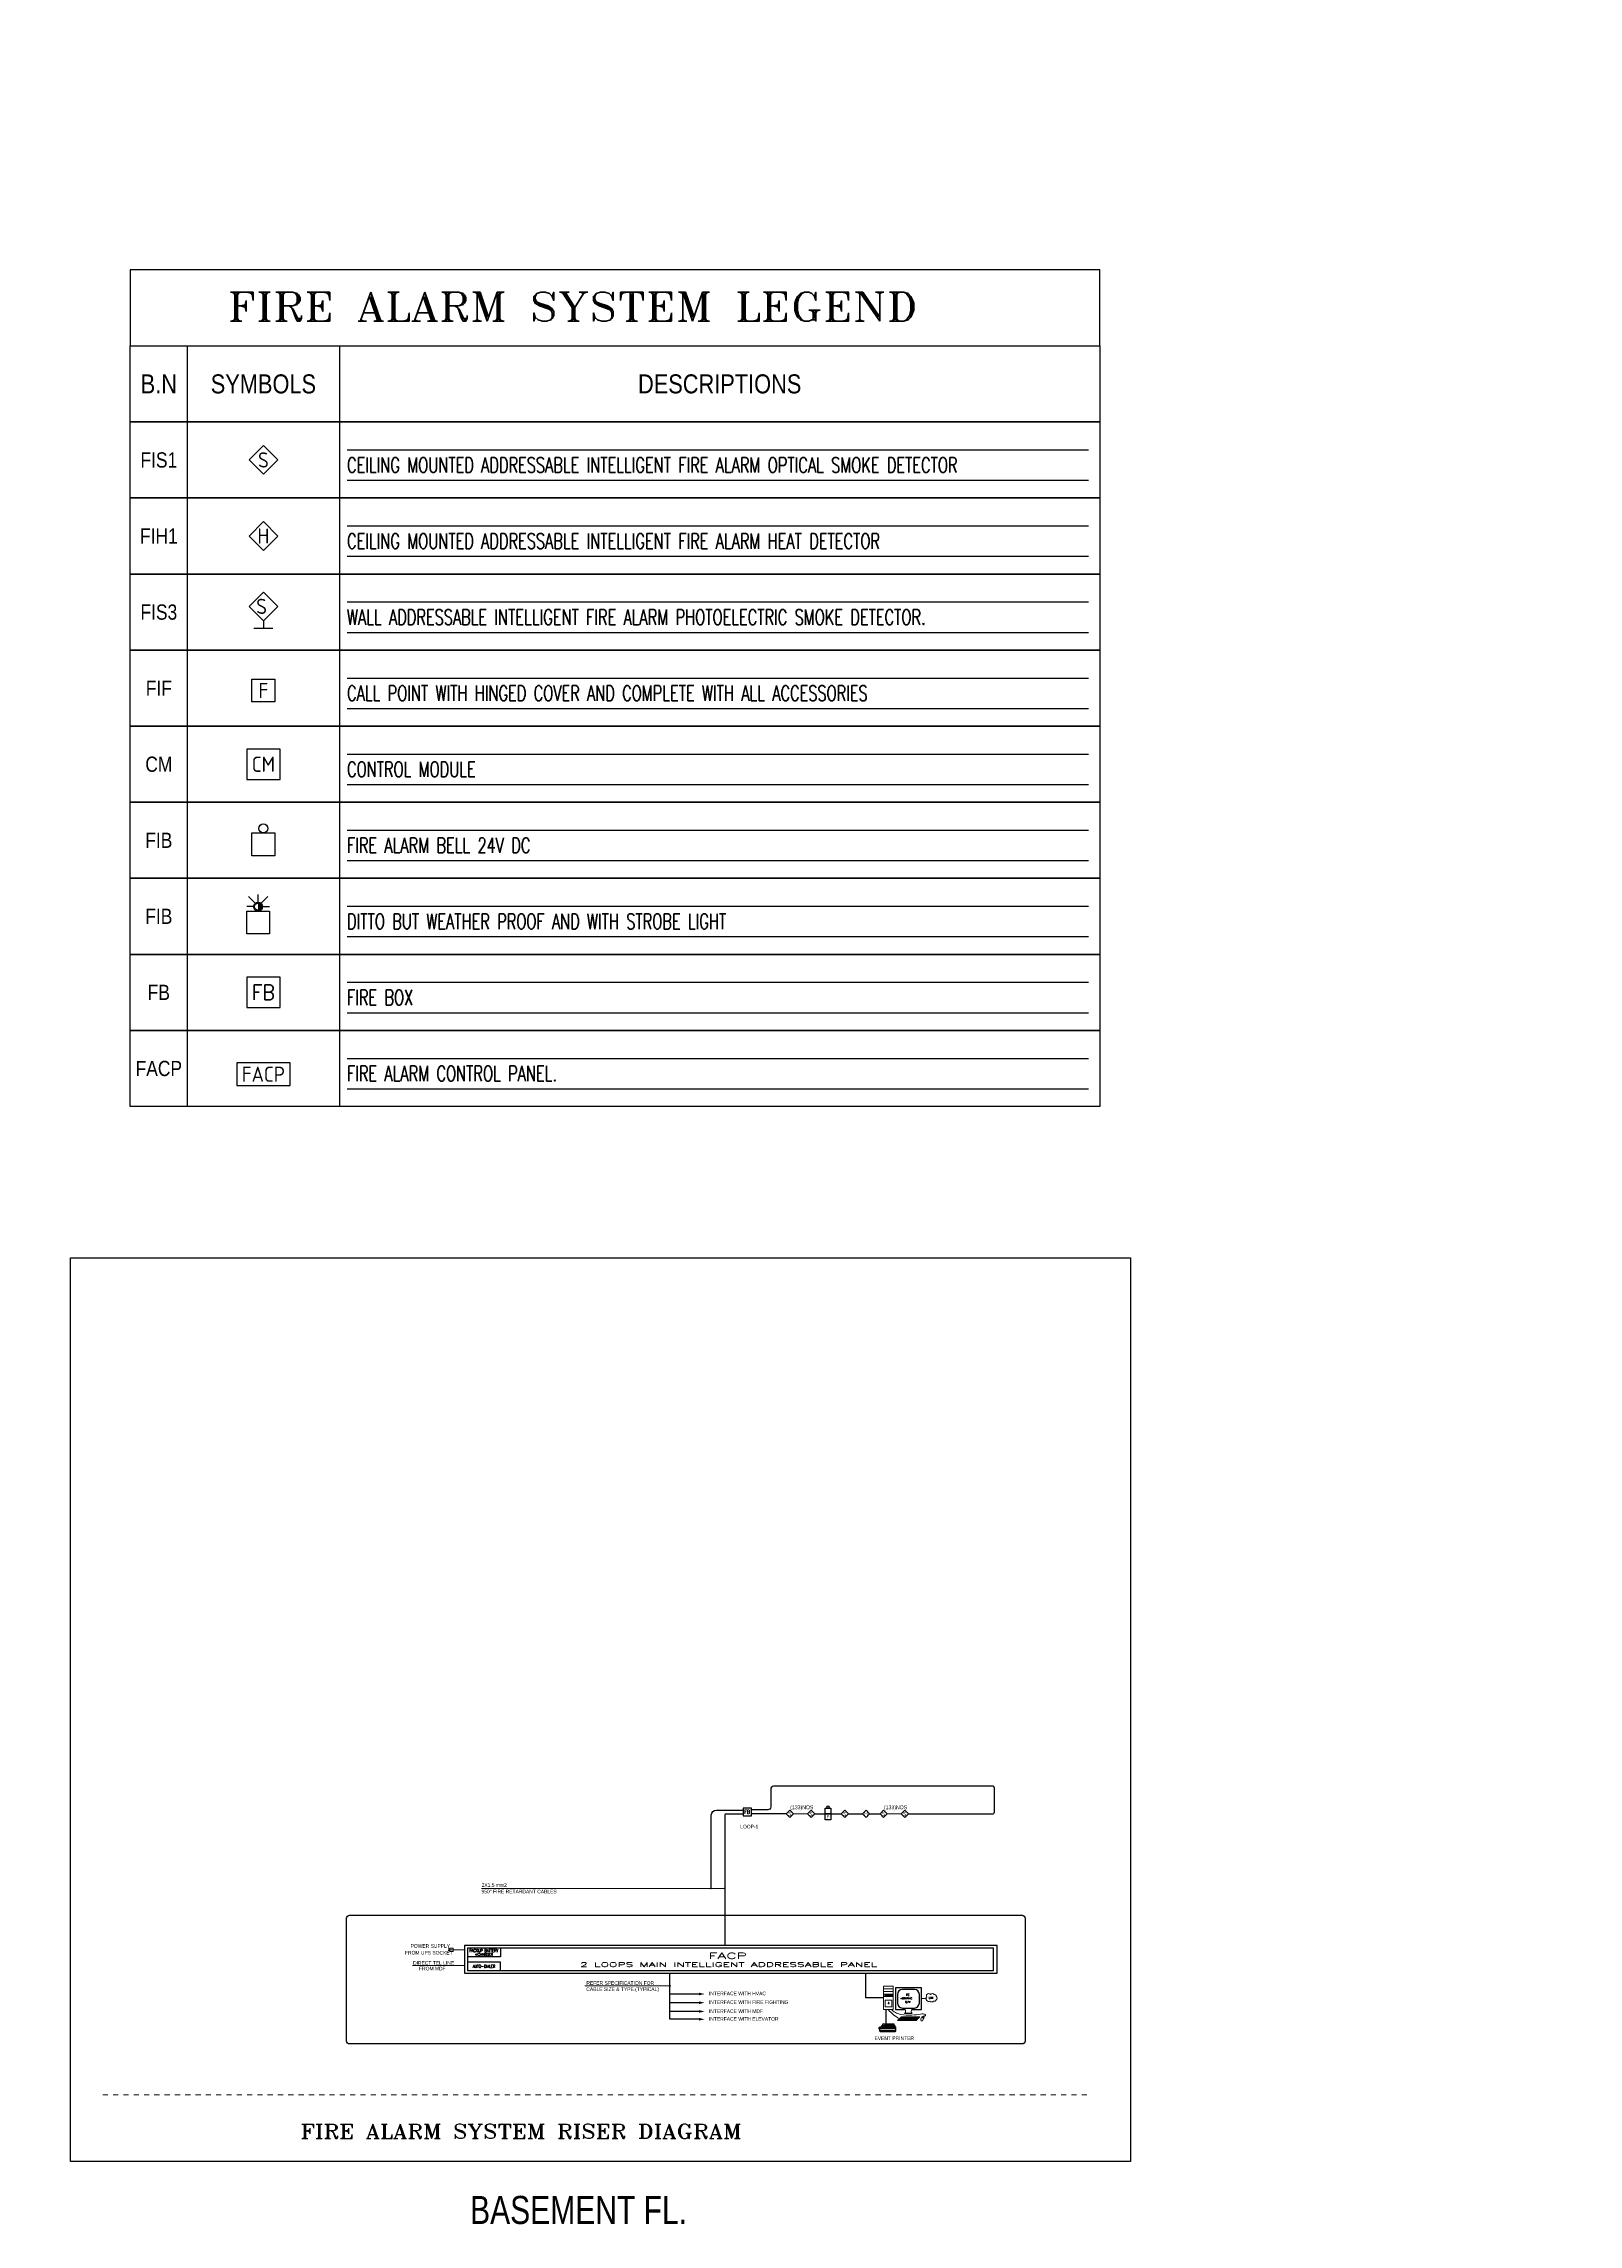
# Model space of a CAD drawing. Extents: x -3404 to 3497, y 0 to 399.
# Drawn here: x 220.63 to 250.42, y 339.12 to 381.44 of the extents above; entities that cross this region are included whole.
import ezdxf
from ezdxf import colors
from ezdxf.entities.mleader import LeaderData, LeaderLine
from ezdxf.enums import TextEntityAlignment as Align
from ezdxf.math import Vec2, Vec3

# ---------------------------------------------------------------- set-up
doc = ezdxf.new("R2010")
doc.units = 0
doc.header["$LTSCALE"] = 0.15
doc.linetypes.add('HIDDEN', pattern=[0.375, 0.25, -0.125])
doc.layers.get('0').update_dxf_attribs({"color": 252})
doc.layers.get('Defpoints').update_dxf_attribs({"color": 252})
for name, color, linetype in [('0 DD', 252, 'Continuous'), ('00-BT-FAS-TEXT', 2, 'Continuous'), ('BOX', 252, 'Continuous'), ('E-ASIGN', 151, 'Continuous'), ('E-C-FIRE', 3, 'Continuous'), ('E-LOW-C', 3, 'Continuous'), ('E-SCR', 3, 'Continuous'), ('E-SP', 3, 'Continuous'), ('E-W-FIRE', 3, 'Continuous'), ('ELEC', 10, 'Continuous'), ('LC ROUTING', 3, 'Continuous'), ('Level 19', 3, 'Continuous'), ('Level 7', 40, 'Continuous')]:
    doc.layers.add(name, color=color, linetype=linetype)
for name, color, linetype, lineweight in [('E-TEXT', 7, 'Continuous', 0), ('FLOOR', 151, 'Continuous', 9), ('FURNITURE', 3, 'Continuous', 18), ('LI-TX-CIRCUIT', 3, 'Continuous', 18), ('WIRE', 3, 'Continuous', 18)]:
    doc.layers.add(name, color=color, linetype=linetype, lineweight=lineweight)
doc.styles.add('E-isocp', font='isocp.shx')
doc.styles.add('E80', font='simplex.shx', dxfattribs={"height": 200})
doc.styles.add('ELEC', font='romans.shx')
doc.styles.add('ELEC-TECH', font='techl___.ttf')
doc.styles.add('F', font='complex.shx')
doc.styles.add('moha', font='romant.shx')
doc.styles.add('Style-giffels3', font='giffels3.shx')

# ---------------------------------------------------------------- blocks, each defined once
blk = doc.blocks.new('FIRE WORKSTATION')
at = {"layer": 'ELEC', "color": 4}
for p, q in [((3534, 957), (1099, 957)), ((1099, 957), (1099, -1060)), ((3534, -1060), (3534, 957)), ((1099, -1060), (1972, -1060)), ((2671, -1443), (1963, -1443)), ((2662, -1060), (3534, -1060))]:
    blk.add_line(p, q, dxfattribs=at)
at = {"layer": 'ELEC', "color": 3}
for p, q in [((1301, 331), (1301, -470)), ((2870, 794), (1764, 794)), ((3333, -470), (3333, 331)), ((1764, -933), (2870, -933))]:
    blk.add_line(p, q, dxfattribs=at)
for centre, start, end in [((1764, 331), 90, 180), ((2870, 331), 0, 90), ((1764, -470), 180, 270), ((2870, -470), 270, 0)]:
    blk.add_arc(centre, 463, start, end, dxfattribs=at)
at = {"layer": 'FURNITURE', "color": 43}
for p, q in [((1311, -2088), (1658, -1740)), ((1658, -1740), (3387, -1740)), ((3040, -2088), (3387, -1740)), ((3040, -2104), (3387, -1756)), ((3387, -1740), (3387, -1756)), ((1311, -2088), (3040, -2088)), ((1311, -2088), (1311, -2104)), ((1311, -2088), (1311, -2104)), ((1311, -2104), (3040, -2104)), ((3040, -2088), (3040, -2104))]:
    blk.add_line(p, q, dxfattribs=at)
at = {"layer": 'FURNITURE', "color": 8}
for p, q in [((1439, -1992), (1456, -1976)), ((1439, -1992), (1499, -1992)), ((1456, -1976), (1516, -1976)), ((1493, -1936), (1510, -1920)), ((1493, -1936), (1553, -1936)), ((1499, -1992), (1516, -1976)), ((1510, -1920), (1570, -1920)), ((1513, -1992), (1529, -1976)), ((1513, -1992), (1573, -1992)), ((1529, -1976), (1589, -1976)), ((1553, -1936), (1570, -1920)), ((1554, -1875), (1571, -1858)), ((1554, -1875), (1614, -1875)), ((1567, -1936), (1583, -1920)), ((1567, -1936), (1627, -1936)), ((1571, -1858), (1631, -1858)), ((1573, -1992), (1589, -1976)), ((1577, -1821), (3306, -1821)), ((1583, -1920), (1643, -1920)), ((1591, -1992), (1608, -1976)), ((1591, -1992), (1651, -1992)), ((1608, -1976), (1668, -1976)), ((1614, -1875), (1631, -1858)), ((1627, -1936), (1643, -1920)), ((1628, -1875), (1645, -1858)), ((1628, -1875), (1688, -1875)), ((1640, -1789), (1656, -1773)), ((1640, -1789), (1700, -1789)), ((1645, -1858), (1705, -1858)), ((1645, -1936), (1662, -1920)), ((1645, -1936), (1705, -1936)), ((1651, -1992), (1668, -1976)), ((1656, -1773), (1716, -1773)), ((1662, -1920), (1722, -1920)), ((1665, -1992), (1682, -1976)), ((1665, -1992), (1725, -1992)), ((1682, -1976), (1741, -1976)), ((1688, -1875), (1705, -1858)), ((1699, -1789), (1716, -1773)), ((1705, -1936), (1722, -1920)), ((1707, -1875), (1723, -1858)), ((1707, -1875), (1767, -1875)), ((1713, -1789), (1730, -1773)), ((1713, -1789), (1773, -1789)), ((1719, -1936), (1736, -1920)), ((1719, -1936), (1779, -1936)), ((1723, -1858), (1783, -1858)), ((1725, -1992), (1741, -1976)), ((1730, -1773), (1790, -1773)), ((1736, -1920), (1795, -1920)), ((1742, -1992), (1758, -1976)), ((1742, -1992), (1801, -1992)), ((1758, -1976), (1818, -1976)), ((1766, -1875), (1783, -1858)), ((1773, -1789), (1790, -1773)), ((1779, -1936), (1795, -1920)), ((1780, -1875), (1797, -1858)), ((1780, -1875), (1840, -1875)), ((1792, -1789), (1809, -1773)), ((1792, -1789), (1852, -1789)), ((1796, -1936), (1812, -1920)), ((1796, -1936), (1855, -1936)), ((1797, -1858), (1857, -1858)), ((1801, -1992), (1818, -1976)), ((1809, -1773), (1868, -1773)), ((1812, -1920), (1872, -1920)), ((1815, -1992), (1832, -1976)), ((1815, -1992), (1875, -1992)), ((1832, -1976), (1892, -1976)), ((1840, -1875), (1857, -1858)), ((1852, -1789), (1868, -1773)), ((1855, -1936), (1872, -1920)), ((1857, -1875), (1874, -1858)), ((1857, -1875), (1917, -1875)), ((1865, -1789), (1882, -1773)), ((1865, -1789), (1925, -1789)), ((1869, -1936), (1886, -1920)), ((1869, -1936), (1929, -1936)), ((1874, -1858), (1933, -1858)), ((1875, -1992), (1892, -1976)), ((1882, -1773), (1942, -1773)), ((1886, -1920), (1946, -1920)), ((1893, -1992), (1910, -1976)), ((1893, -1992), (1953, -1992)), ((1910, -1976), (1970, -1976)), ((1917, -1875), (1933, -1858)), ((1925, -1789), (1942, -1773)), ((1929, -1936), (1946, -1920)), ((1935, -1875), (1952, -1858)), ((1935, -1875), (1995, -1875)), ((1939, -1790), (1956, -1773)), ((1939, -1790), (1999, -1789)), ((1943, -1936), (1959, -1920)), ((1943, -1936), (2003, -1936)), ((1952, -1858), (2012, -1858)), ((1953, -1992), (1970, -1976)), ((1956, -1773), (2015, -1773)), ((1959, -1920), (2019, -1920)), ((1970, -1992), (1986, -1976)), ((1970, -1992), (2030, -1992)), ((1986, -1976), (2046, -1976)), ((1995, -1875), (2012, -1858)), ((1999, -1790), (2015, -1773)), ((2002, -1936), (2019, -1920)), ((2009, -1875), (2026, -1858)), ((2009, -1875), (2069, -1875)), ((2017, -1790), (2034, -1773)), ((2017, -1790), (2077, -1789)), ((2019, -1936), (2036, -1920)), ((2019, -1936), (2079, -1936)), ((2026, -1858), (2085, -1858)), ((2030, -1992), (2046, -1976)), ((2034, -1773), (2094, -1773)), ((2036, -1920), (2096, -1920)), ((2043, -1992), (2060, -1976)), ((2043, -1992), (2103, -1992)), ((2060, -1976), (2120, -1976)), ((2069, -1875), (2085, -1858)), ((2077, -1790), (2094, -1773)), ((2079, -1936), (2096, -1920)), ((2086, -1875), (2102, -1858)), ((2086, -1875), (2146, -1875)), ((2091, -1790), (2108, -1773)), ((2091, -1790), (2151, -1789)), ((2093, -1936), (2110, -1920)), ((2093, -1936), (2153, -1936)), ((2102, -1858), (2162, -1858)), ((2103, -1992), (2120, -1976)), ((2108, -1773), (2168, -1773)), ((2110, -1920), (2169, -1920)), ((2121, -1992), (2138, -1976)), ((2121, -1992), (2181, -1992)), ((2138, -1976), (2198, -1976)), ((2145, -1875), (2162, -1858)), ((2151, -1790), (2168, -1773)), ((2153, -1936), (2169, -1920)), ((2164, -1875), (2180, -1858)), ((2164, -1875), (2223, -1875)), ((2167, -1790), (2184, -1773)), ((2167, -1790), (2227, -1789)), ((2171, -1936), (2188, -1920)), ((2171, -1936), (2231, -1936)), ((2180, -1858), (2240, -1858)), ((2181, -1992), (2198, -1976)), ((2184, -1773), (2244, -1773)), ((2188, -1920), (2247, -1920)), ((2198, -1992), (2215, -1976)), ((2198, -1992), (2258, -1992)), ((2215, -1976), (2274, -1976)), ((2223, -1875), (2240, -1858)), ((2227, -1790), (2244, -1773)), ((2231, -1936), (2247, -1920)), ((2237, -1875), (2254, -1858)), ((2237, -1875), (2297, -1875)), ((2246, -1790), (2262, -1773)), ((2246, -1790), (2306, -1789)), ((2247, -1936), (2264, -1920)), ((2247, -1936), (2307, -1936)), ((2254, -1858), (2314, -1858)), ((2258, -1992), (2274, -1976)), ((2262, -1773), (2322, -1773)), ((2264, -1920), (2324, -1920)), ((2272, -1992), (2288, -1976)), ((2272, -1992), (2331, -1992)), ((2288, -1976), (2348, -1976)), ((2297, -1875), (2314, -1858)), ((2305, -1790), (2322, -1773)), ((2307, -1936), (2324, -1920)), ((2314, -1875), (2330, -1858)), ((2314, -1875), (2374, -1875)), ((2319, -1790), (2336, -1773)), ((2319, -1790), (2379, -1789)), ((2321, -1936), (2338, -1920)), ((2321, -1936), (2381, -1936)), ((2330, -1858), (2390, -1858)), ((2331, -1992), (2348, -1976)), ((2336, -1773), (2396, -1773)), ((2338, -1920), (2398, -1920)), ((2349, -1992), (2366, -1976)), ((2349, -1992), (2409, -1992)), ((2366, -1976), (2426, -1976)), ((2374, -1875), (2390, -1858)), ((2379, -1790), (2396, -1773)), ((2381, -1936), (2398, -1920)), ((2386, -1875), (2402, -1858)), ((2386, -1875), (2446, -1875)), ((2397, -1790), (2414, -1773)), ((2397, -1790), (2457, -1789)), ((2402, -1858), (2462, -1858)), ((2402, -1936), (2419, -1920)), ((2402, -1936), (2462, -1936)), ((2409, -1992), (2426, -1976)), ((2414, -1773), (2474, -1773)), ((2419, -1920), (2479, -1920)), ((2425, -1993), (2442, -1976)), ((2425, -1993), (2485, -1992)), ((2442, -1976), (2501, -1976)), ((2446, -1875), (2462, -1858)), ((2457, -1790), (2474, -1773)), ((2462, -1936), (2479, -1920)), ((2464, -1875), (2480, -1858)), ((2464, -1875), (2524, -1875)), ((2471, -1790), (2488, -1773)), ((2471, -1790), (2531, -1789)), ((2479, -1936), (2496, -1920)), ((2479, -1936), (2539, -1936)), ((2480, -1858), (2540, -1858)), ((2485, -1993), (2501, -1976)), ((2488, -1773), (2547, -1773)), ((2496, -1920), (2555, -1920)), ((2498, -1993), (2514, -1976)), ((2498, -1993), (2557, -1992)), ((2514, -1976), (2574, -1976)), ((2524, -1875), (2540, -1858)), ((2531, -1790), (2547, -1773)), ((2539, -1936), (2555, -1920)), ((2540, -1875), (2557, -1858)), ((2540, -1875), (2600, -1875)), ((2549, -1790), (2566, -1773)), ((2549, -1790), (2609, -1789)), ((2551, -1936), (2568, -1920)), ((2551, -1936), (2611, -1936)), ((2557, -1858), (2617, -1858)), ((2557, -1993), (2574, -1976)), ((2566, -1773), (2625, -1773)), ((2568, -1920), (2628, -1920)), ((2581, -1992), (2597, -1975)), ((2581, -1992), (2641, -1992)), ((2597, -1975), (2657, -1975)), ((2600, -1875), (2617, -1858)), ((2609, -1790), (2625, -1773)), ((2611, -1936), (2628, -1920)), ((2613, -1875), (2630, -1858)), ((2613, -1875), (2673, -1875)), ((2625, -1790), (2642, -1773)), ((2625, -1790), (2685, -1789)), ((2630, -1858), (2689, -1858)), ((2636, -1936), (2652, -1920)), ((2636, -1936), (2696, -1936)), ((2640, -1992), (2657, -1975)), ((2642, -1773), (2702, -1773)), ((2652, -1920), (2712, -1920)), ((2654, -1992), (2671, -1975)), ((2654, -1992), (2714, -1992)), ((2671, -1975), (2731, -1975)), ((2673, -1875), (2689, -1858)), ((2685, -1790), (2702, -1773)), ((2695, -1936), (2712, -1920)), ((2697, -1875), (2714, -1858)), ((2697, -1875), (2757, -1875)), ((2698, -1790), (2715, -1773)), ((2698, -1790), (2758, -1789)), ((2709, -1936), (2726, -1920)), ((2709, -1936), (2769, -1936)), ((2714, -1858), (2774, -1858)), ((2714, -1992), (2731, -1975)), ((2715, -1773), (2775, -1773)), ((2726, -1920), (2786, -1920)), ((2731, -1992), (2748, -1975)), ((2731, -1992), (2791, -1992)), ((2748, -1975), (2807, -1975)), ((2757, -1875), (2774, -1858)), ((2758, -1790), (2775, -1773)), ((2769, -1936), (2786, -1920)), ((2771, -1875), (2787, -1858)), ((2771, -1875), (2831, -1875)), ((2782, -1790), (2799, -1773)), ((2782, -1790), (2842, -1789)), ((2786, -1936), (2803, -1920)), ((2786, -1936), (2846, -1936)), ((2787, -1858), (2847, -1858)), ((2791, -1992), (2807, -1975)), ((2799, -1773), (2859, -1773)), ((2803, -1920), (2862, -1920)), ((2804, -1992), (2821, -1975)), ((2804, -1992), (2864, -1992)), ((2821, -1975), (2881, -1975)), ((2830, -1875), (2847, -1858)), ((2842, -1790), (2859, -1773)), ((2846, -1936), (2862, -1920)), ((2847, -1875), (2864, -1858)), ((2847, -1875), (2907, -1875)), ((2856, -1790), (2872, -1773)), ((2856, -1790), (2916, -1789)), ((2859, -1936), (2876, -1920)), ((2859, -1936), (2919, -1936)), ((2864, -1858), (2924, -1858)), ((2864, -1992), (2881, -1975)), ((2872, -1773), (2932, -1773)), ((2876, -1920), (2936, -1920)), ((2882, -1992), (2899, -1975)), ((2882, -1992), (2942, -1992)), ((2899, -1975), (2959, -1975)), ((2907, -1875), (2924, -1858)), ((2916, -1790), (2932, -1773)), ((2919, -1936), (2936, -1920)), ((2921, -1875), (2938, -1858)), ((2921, -1875), (2981, -1875)), ((2932, -1790), (2949, -1773)), ((2932, -1790), (2992, -1789)), ((2937, -1936), (2954, -1920)), ((2937, -1936), (2997, -1936)), ((2938, -1858), (2997, -1858)), ((2942, -1992), (2959, -1975)), ((2949, -1773), (3009, -1773)), ((2954, -1920), (3014, -1920)), ((2959, -1992), (2976, -1975)), ((2959, -1992), (3019, -1992)), ((2976, -1975), (3036, -1975)), ((2981, -1875), (2997, -1858)), ((2992, -1790), (3009, -1773)), ((2997, -1936), (3014, -1920)), ((2999, -1875), (3016, -1858)), ((2999, -1875), (3059, -1875)), ((3006, -1790), (3023, -1773)), ((3006, -1790), (3066, -1789)), ((3014, -1936), (3031, -1920)), ((3014, -1936), (3074, -1936)), ((3016, -1858), (3075, -1858)), ((3019, -1992), (3036, -1975)), ((3023, -1773), (3083, -1773)), ((3031, -1920), (3091, -1920)), ((3032, -1992), (3048, -1975)), ((3032, -1992), (3091, -1992)), ((3048, -1975), (3108, -1975)), ((3059, -1875), (3075, -1858)), ((3066, -1790), (3083, -1773)), ((3074, -1936), (3091, -1920)), ((3075, -1875), (3092, -1858)), ((3075, -1875), (3135, -1875)), ((3084, -1790), (3101, -1773)), ((3084, -1790), (3144, -1789)), ((3087, -1936), (3103, -1920)), ((3087, -1936), (3147, -1936)), ((3091, -1992), (3108, -1975)), ((3092, -1858), (3152, -1858)), ((3101, -1773), (3160, -1773)), ((3103, -1920), (3163, -1920)), ((3135, -1875), (3152, -1858)), ((3144, -1790), (3160, -1773)), ((3146, -1936), (3163, -1920)), ((3148, -1875), (3165, -1858)), ((3148, -1875), (3208, -1875)), ((3161, -1790), (3177, -1773)), ((3161, -1790), (3220, -1789)), ((3165, -1858), (3225, -1858)), ((3177, -1773), (3237, -1773)), ((3208, -1875), (3225, -1858)), ((3220, -1790), (3237, -1773)), ((3233, -1790), (3250, -1773)), ((3233, -1790), (3293, -1789)), ((3250, -1773), (3310, -1773)), ((3293, -1790), (3310, -1773)), ((1387, -2056), (1404, -2040)), ((1387, -2056), (1447, -2056)), ((1404, -2040), (1464, -2040)), ((1447, -2056), (1464, -2040)), ((1461, -2056), (1478, -2040)), ((1461, -2056), (1521, -2056)), ((1478, -2040), (1538, -2040)), ((1521, -2056), (1538, -2040)), ((1538, -2056), (1554, -2040)), ((1538, -2056), (1598, -2056)), ((1554, -2040), (1614, -2040)), ((1597, -2056), (1614, -2040)), ((1611, -2056), (1628, -2040)), ((1611, -2056), (1671, -2056)), ((1628, -2040), (1688, -2040)), ((1671, -2056), (1688, -2040)), ((1689, -2056), (1706, -2040)), ((1689, -2056), (1749, -2056)), ((1706, -2040), (1766, -2040)), ((1749, -2056), (1766, -2040)), ((1766, -2056), (1783, -2040)), ((1766, -2056), (1826, -2056)), ((1783, -2040), (1842, -2040)), ((1826, -2056), (1842, -2040)), ((1832, -2057), (1848, -2041)), ((1832, -2057), (2501, -2057)), ((1848, -2041), (2517, -2041)), ((2501, -2057), (2517, -2041)), ((2516, -2056), (2533, -2040)), ((2516, -2056), (2576, -2056)), ((2533, -2040), (2593, -2040)), ((2576, -2056), (2593, -2040)), ((2590, -2056), (2606, -2040)), ((2590, -2056), (2650, -2056)), ((2606, -2040), (2666, -2040)), ((2649, -2056), (2666, -2040)), ((2666, -2056), (2683, -2040)), ((2666, -2056), (2726, -2056)), ((2683, -2040), (2743, -2040)), ((2726, -2056), (2743, -2040)), ((2740, -2056), (2757, -2040)), ((2740, -2056), (2800, -2056)), ((2757, -2040), (2816, -2040)), ((2800, -2056), (2816, -2040)), ((2818, -2056), (2835, -2040)), ((2818, -2056), (2878, -2056)), ((2835, -2040), (2894, -2040)), ((2878, -2056), (2894, -2040)), ((2894, -2056), (2911, -2040)), ((2894, -2056), (2954, -2056)), ((2911, -2040), (2971, -2040)), ((2954, -2056), (2971, -2040)), ((2967, -2056), (2984, -2040)), ((2967, -2056), (3027, -2056)), ((2984, -2040), (3044, -2040)), ((3027, -2056), (3044, -2040))]:
    blk.add_line(p, q, dxfattribs=at)
at = {"layer": 'WIRE', "color": 43, "ltscale": 0.5}
for p, q in [((887, 844), (0, 844)), ((887, 605), (0, 605)), ((887, 366), (0, 366)), ((887, 127), (0, 127)), ((116, 292), (811, 292)), ((116, 161), (116, 292)), ((811, 196), (116, 196)), ((811, 161), (116, 161)), ((811, 292), (811, 161))]:
    blk.add_line(p, q, dxfattribs=at)
at = {"layer": 'WIRE'}
blk.add_line((3534, -51), (3950, -51), dxfattribs=at)
at = {"layer": 'WIRE', "color": 3, "ltscale": 0.5}
for p, q in [((3552, -1791), (3637, -1827)), ((3660, -1807), (3646, -1831)), ((3655, -1835), (3756, -1878)), ((3710, -1717), (3693, -1749))]:
    blk.add_line(p, q, dxfattribs=at)
at = {"layer": 'WIRE', "color": 1, "ltscale": 0.5}
for p, q in [((3672, -1802), (3657, -1793)), ((3671, -1804), (3657, -1796)), ((3668, -1805), (3657, -1799)), ((3673, -1800), (3659, -1792)), ((3674, -1798), (3660, -1790)), ((3675, -1795), (3662, -1788)), ((3676, -1793), (3663, -1786)), ((3677, -1791), (3664, -1784)), ((3678, -1789), (3666, -1782)), ((3679, -1787), (3667, -1780)), ((3681, -1785), (3668, -1778)), ((3682, -1783), (3669, -1776)), ((3683, -1781), (3671, -1773)), ((3684, -1779), (3672, -1771)), ((3685, -1776), (3673, -1769)), ((3687, -1774), (3674, -1767)), ((3688, -1773), (3675, -1765)), ((3689, -1771), (3676, -1763)), ((3691, -1769), (3677, -1761)), ((3692, -1767), (3678, -1759)), ((3693, -1765), (3679, -1756)), ((3695, -1763), (3680, -1754)), ((3696, -1760), (3682, -1752)), ((3695, -1757), (3685, -1751))]:
    blk.add_line(p, q, dxfattribs=at)
at = {"layer": 'WIRE', "color": 3, "ltscale": 0.5}
blk.add_lwpolyline([(0, 1083), (887, 1083), (887, -1083), (0, -1083)], close=True, dxfattribs=at)
at = {"layer": 'WIRE', "color": 43, "ltscale": 0.5}
for points in [[(723, 185), (792, 185), (792, 171), (723, 171)], [(161, -194), (761, -194), (761, -817), (161, -817)]]:
    blk.add_lwpolyline(points, close=True, dxfattribs=at)
at = {"layer": 'WIRE'}
blk.add_lwpolyline([(4038, 326, -0.5205671), (4376, 326, -0.5205671), (4713, 326, -0.5205671), (4883, 159, -0.5205671), (4883, -179, -0.5205671), (4650, -283, -0.5205671), (4313, -283, -0.5205671), (4038, -220, -0.5205671), (4038, 117, -0.5205671)], format="xyb", close=True, dxfattribs=at)
at = {"layer": 'WIRE', "color": 43, "ltscale": 0.5}
for centre, radius in [((472, -518), 39.1), ((472, -416), 20.6)]:
    blk.add_circle(centre, radius, dxfattribs=at)
at = {"layer": 'WIRE', "color": 3, "ltscale": 0.5}
for centre, radius, start, end in [((2897, 923), 3170, 219.27148, 243.52412), ((3646, -1831), 9.75, 155.18515, 338.36031), ((3812, -1856), 168, 140.60343, 159.78203), ((3664, -1799), 9.73, 175.16265, 304.46712), ((3540, -1700), 168, 320.49145, 339.67005), ((3688, -1758), 9.73, 355.80636, 125.11083)]:
    blk.add_arc(centre, radius, start, end, dxfattribs=at)
at = {"layer": 'WIRE', "color": 4}
for centre, start, end in [((1809, -1248), 308.29007, 49.04184), ((2825, -1248), 130.95816, 231.70993)]:
    blk.add_arc(centre, 249, start, end, dxfattribs=at)
at = {"layer": 'WIRE', "color": 2, "ltscale": 0.5}
for centre, radius, start, end in [((3519, -1688), 174, 322.22626, 338.04722), ((3666, -1795), 9.73, 175.16265, 304.46712), ((3833, -1868), 174, 142.22626, 158.04722), ((3686, -1761), 9.73, 355.80636, 125.11083)]:
    blk.add_arc(centre, radius, start, end, dxfattribs=at)
at = {"layer": 'WIRE', "color": 3, "ltscale": 0.5}
blk.add_spline([(3710, -1717), (3732, -1684), (3821, -1648), (3879, -1667), (3914, -1581), (3808, -1491), (3297, -1524), (2389, -1589), (1338, -1456), (877, -1200), (731, -1083)], degree=3, dxfattribs=at)
at = {"layer": 'WIRE', "color": 4, "ltscale": 0.5}
blk.add_spline([(3543, -1808), (3615, -1715), (3761, -1752), (3784, -1789), (3688, -1975), (3611, -2122), (3499, -2119), (3481, -1960), (3544, -1809)], degree=3, dxfattribs=at)
at = {"color": 3, "style": 'F'}
for s, height, p in [('+GRAPHIC', 162.8, (1559, -119)), ('PC', 180.9, (2090, 202)), ('S/W', 162.8, (2025, -457))]:
    blk.add_text(s, height=height, dxfattribs=at).set_placement(p)
at = {"layer": 'LI-TX-CIRCUIT', "style": 'E80'}
blk.add_text('LAN', height=170, dxfattribs=at).set_placement((4208, -66))
blk = doc.blocks.new('ET21')
at = {"layer": 'Level 19', "color": 3, "linetype": 'Continuous', "lineweight": 30}
for p, q in [((2.67, 4), (2.67, -4.01)), ((63.93, 6.64), (10.65, 6.64)), ((17.31, 10.66), (17.31, 4)), ((45.3, 14.65), (21.3, 14.65)), ((25.32, 10.66), (25.32, 4)), ((37.29, 11.98), (30.63, 11.98)), ((33.3, 10.66), (33.3, 4)), ((58.62, 17.32), (35.97, 17.32)), ((58.62, 11.98), (41.28, 11.98)), ((41.28, 10.66), (41.28, 4)), ((58.62, 14.65), (50.61, 14.65)), ((50.61, 10.66), (50.61, 4)), ((58.62, 10.66), (58.62, 4)), ((66.6, -2.66), (2.67, -2.66)), ((66.6, -10.67), (2.67, -10.67))]:
    blk.add_line(p, q, dxfattribs=at)
at = {"layer": 'Level 19', "color": 3, "linetype": 'Continuous', "flags": 128}
for points in [[(59.94, 11.98), (63.93, 11.98), (63.93, 6.64), (66.6, 6.64), (66.6, -10.67), (63.93, -14.66), (3.99, -14.66), (2.67, -10.67), (2.67, -4.01), (0, -4.01), (0, 4), (2.67, 4), (2.67, 6.64), (10.65, 6.64), (10.65, 11.98), (14.64, 11.98)], [(63.93, 6.64), (63.93, 2.65), (7.98, 2.65), (7.98, 6.64)]]:
    blk.add_lwpolyline(points, dxfattribs=at)
for points in [[(62.61, 4), (12, 4), (12, 10.66), (62.61, 10.66), (62.61, 4)], [(59.94, 10.66), (14.64, 10.66), (14.64, 18.64), (59.94, 18.64), (59.94, 10.66)]]:
    blk.add_lwpolyline(points, close=True, dxfattribs=at)
blk = doc.blocks.new('FIRE BOX')
at = {"layer": 'E-W-FIRE'}
blk.add_lwpolyline([(219, 399), (-219, 399), (-219, 0), (219, 0)], close=True, dxfattribs=at)
at = {"layer": 'E-W-FIRE', "color": 43, "style": 'ELEC', "width": 0.9, "flags": 12}
blk.add_attdef('FB', text='', height=200, dxfattribs=at).set_placement((0, 199), align=Align.MIDDLE_CENTER)
blk = doc.blocks.new('A')
at = {"layer": 'E-TEXT', "color": 1, "ltscale": 4}
for points in [[(-1.01, 0, 0, 0.07, 0), (-0.8, 0, 0.07, 0.07, 0)], [(1.01, 0, 0, 0.07, 0), (0.8, 0, 0.07, 0.07, 0)]]:
    blk.add_lwpolyline(points, format="xyseb", dxfattribs=at)
blk.add_lwpolyline([(1.01, 0), (-1.01, 0)], dxfattribs=at)
blk = doc.blocks.new('FIS1')
blk.add_lwpolyline([(-187, 1), (1, 190), (190, 1), (1, -187)], close=True)
at = {"color": 43, "style": 'E-isocp'}
blk.add_text('S', height=200, dxfattribs=at).set_placement((0, 0), align=Align.MIDDLE_CENTER)
blk = doc.blocks.new('FIF')
blk.add_lwpolyline([(-150, 300), (150, 300), (150, 0), (-150, 0)], close=True)
at = {"color": 43, "style": 'E-isocp'}
blk.add_text('F', height=200, dxfattribs=at).set_placement((0, 150), align=Align.MIDDLE_CENTER)
blk = doc.blocks.new('FIB')
blk.add_lwpolyline([(-150, 300), (150, 300), (150, 0), (-150, 0)], close=True)
blk.add_circle((0, 359), 59.3)
blk = doc.blocks.new('FIH1')
blk.add_lwpolyline([(-189, 0), (0, 189), (189, 0), (0, -189)], close=True)
at = {"color": 43, "style": 'E-isocp'}
blk.add_text('H', height=200, dxfattribs=at).set_placement((0, 0), align=Align.MIDDLE_CENTER)
blk = doc.blocks.new('TAG')
at = {"layer": 'E-ASIGN'}
blk.add_lwpolyline([(0, 1000), (12750, 1000), (12750, 0), (0, 0)], close=True, dxfattribs=at)
for points in [[(750, 0), (750, 1000)], [(750, 1000), (2750, 1000), (2750, 0)]]:
    blk.add_lwpolyline(points, dxfattribs=at)
at = {"layer": 'E-TEXT', "style": 'ELEC-TECH'}
for s, p in [('B.N', (375, 500)), ('SYMBOLS', (1750, 500)), ('DESCRIPTIONS', (7750, 500))]:
    blk.add_text(s, height=250, dxfattribs=at).set_placement(p, align=Align.MIDDLE_CENTER)
blk = doc.blocks.new('TABLE')
at = {"layer": 'Defpoints', "color": 250}
for points in [[(2850, -367), (12600, -367)], [(2850, -767), (12600, -767)]]:
    blk.add_lwpolyline(points, dxfattribs=at)
at = {"layer": 'E-ASIGN'}
blk.add_lwpolyline([(0, 0), (12750, 0), (12750, -1000), (0, -1000)], close=True, dxfattribs=at)
for points in [[(750, -1000), (750, 0)], [(750, 0), (2750, 0), (2750, -1000)]]:
    blk.add_lwpolyline(points, dxfattribs=at)
at = {"layer": 'E-TEXT', "style": 'ELEC', "width": 0.7, "flags": 12}
for tag, p in [('DESCRIBTIONS1', (2850, -367)), ('DESCRIBTIONS2', (2850, -767))]:
    blk.add_attdef(tag, p, '', height=200, dxfattribs=at)
at = {"layer": 'E-TEXT', "style": 'ELEC-TECH', "flags": 12}
blk.add_attdef('FIX', text='', height=200, dxfattribs=at).set_placement((375, -500), align=Align.MIDDLE_CENTER)
blk = doc.blocks.new('CM')
for p, q in [((219, 399), (-219, 399)), ((-219, 399), (-219, 0)), ((219, 0), (219, 399)), ((-219, 0), (219, 0))]:
    blk.add_line(p, q)
at = {"color": 43, "style": 'E-isocp'}
blk.add_text('CM', height=200, dxfattribs=at).set_placement((0, 199), align=Align.MIDDLE_CENTER)
blk = doc.blocks.new('FIS3')
for p, q in [((125, 0), (-125, 0)), ((0, 100), (0, 0))]:
    blk.add_line(p, q)
blk.add_lwpolyline([(-189, 289), (0, 477), (189, 289), (0, 100)], close=True)
at = {"color": 43, "style": 'E-isocp'}
blk.add_text('S', height=200, dxfattribs=at).set_placement((-95, 191))
blk = doc.blocks.new('FACP')
at = {"ltscale": 0.5}
blk.add_lwpolyline([(350, 0), (350, 300), (-350, 300), (-350, 0)], close=True, dxfattribs=at)
at = {"color": 43, "style": 'E-isocp'}
blk.add_text('FACP', height=200, dxfattribs=at).set_placement((0, 150), align=Align.MIDDLE_CENTER)
blk = doc.blocks.new('EVH2')
blk.add_hatch(color=1).paths.add_polyline_path([(30, 230, 0.414214), (0, 260), (0, 200, 0.414214)])
for points in [[(-38, 230), (-96, 230)], [(-24, 259), (-81, 314)], [(0, 268), (0, 331)], [(24, 259), (81, 314)], [(38, 230), (96, 230)]]:
    blk.add_lwpolyline(points)
blk.add_lwpolyline([(-96, 192), (96, 192), (96, 0), (-96, 0)], close=True)
for radius in [37.9, 29.7]:
    blk.add_circle((0, 230), radius)
blk = doc.blocks.new('NNDJDFJKG')
blk.add_lwpolyline([(-10717, 32912), (-23467, 32912), (-23467, 31912), (-10717, 31912)], close=True)
ref = blk.add_blockref('FIRE BOX', (-21717, 23212))
ref.add_attrib('FB', 'FB', dxfattribs={"layer": 'E-W-FIRE', "color": 40, "height": 200, "style": 'ELEC', "width": 0.9}).set_placement((-21717, 23412), align=Align.MIDDLE_CENTER)
at = {"layer": 'E-ASIGN'}
blk.add_blockref('TAG', (-23467, 30912), dxfattribs=at)
ref = blk.add_blockref('TABLE', (-23467, 30912), dxfattribs=at)
ref.add_attrib('N.BLOCK', 'FIS1', dxfattribs={"layer": 'E-TEXT', "height": 200, "style": 'ELEC-TECH'}).set_placement((-23092, 30412), align=Align.MIDDLE_CENTER)
ref.add_attrib('DESCRIBTIONS1', 'CEILING MOUNTED ADDRESSABLE INTELLIGENT FIRE ALARM OPTICAL SMOKE DETECTOR', (-20617, 30245), dxfattribs={"layer": 'E-TEXT', "height": 200, "style": 'ELEC', "width": 0.7})
ref = blk.add_blockref('TABLE', (-23467, 29912), dxfattribs=at)
ref.add_attrib('N.BLOCK', 'FIH1', dxfattribs={"layer": 'E-TEXT', "height": 200, "style": 'ELEC-TECH'}).set_placement((-23092, 29412), align=Align.MIDDLE_CENTER)
ref.add_attrib('DESCRIBTIONS1', 'CEILING MOUNTED ADDRESSABLE INTELLIGENT FIRE ALARM HEAT DETECTOR', (-20617, 29245), dxfattribs={"layer": 'E-TEXT', "height": 200, "style": 'ELEC', "width": 0.7})
ref = blk.add_blockref('TABLE', (-23467, 28912), dxfattribs=at)
ref.add_attrib('N.BLOCK', 'FIS3', dxfattribs={"layer": 'E-TEXT', "height": 200, "style": 'ELEC-TECH'}).set_placement((-23092, 28412), align=Align.MIDDLE_CENTER)
ref.add_attrib('DESCRIBTIONS1', 'WALL ADDRESSABLE INTELLIGENT FIRE ALARM PHOTOELECTRIC SMOKE DETECTOR.', (-20617, 28245), dxfattribs={"layer": 'E-TEXT', "height": 200, "style": 'ELEC', "width": 0.7})
ref = blk.add_blockref('TABLE', (-23467, 27912), dxfattribs=at)
ref.add_attrib('N.BLOCK', 'FIF', dxfattribs={"layer": 'E-TEXT', "height": 200, "style": 'ELEC-TECH'}).set_placement((-23092, 27412), align=Align.MIDDLE_CENTER)
ref.add_attrib('DESCRIBTIONS1', 'CALL POINT WITH HINGED COVER AND COMPLETE WITH ALL ACCESSORIES', (-20617, 27245), dxfattribs={"layer": 'E-TEXT', "height": 200, "style": 'ELEC', "width": 0.7})
ref = blk.add_blockref('TABLE', (-23467, 26912), dxfattribs=at)
ref.add_attrib('N.BLOCK', 'CM', dxfattribs={"layer": 'E-TEXT', "height": 200, "style": 'ELEC-TECH'}).set_placement((-23092, 26412), align=Align.MIDDLE_CENTER)
ref.add_attrib('DESCRIBTIONS1', 'CONTROL MODULE', (-20617, 26245), dxfattribs={"layer": 'E-TEXT', "height": 200, "style": 'ELEC', "width": 0.7})
ref = blk.add_blockref('TABLE', (-23467, 25912), dxfattribs=at)
ref.add_attrib('N.BLOCK', 'FIB', dxfattribs={"layer": 'E-TEXT', "height": 200, "style": 'ELEC-TECH'}).set_placement((-23092, 25412), align=Align.MIDDLE_CENTER)
ref.add_attrib('DESCRIBTIONS1', 'FIRE ALARM BELL 24V DC', (-20617, 25245), dxfattribs={"layer": 'E-TEXT', "height": 200, "style": 'ELEC', "width": 0.7})
ref = blk.add_blockref('TABLE', (-23467, 24912), dxfattribs=at)
ref.add_attrib('N.BLOCK', 'FIB', dxfattribs={"layer": 'E-TEXT', "height": 200, "style": 'ELEC-TECH'}).set_placement((-23092, 24412), align=Align.MIDDLE_CENTER)
ref.add_attrib('DESCRIBTIONS1', 'DITTO BUT WEATHER PROOF AND WITH STROBE LIGHT', (-20617, 24245), dxfattribs={"layer": 'E-TEXT', "height": 200, "style": 'ELEC', "width": 0.7})
ref = blk.add_blockref('TABLE', (-23467, 23912), dxfattribs=at)
ref.add_attrib('N.BLOCK', 'FB', dxfattribs={"layer": 'E-TEXT', "height": 200, "style": 'ELEC-TECH'}).set_placement((-23092, 23412), align=Align.MIDDLE_CENTER)
ref.add_attrib('DESCRIBTIONS1', 'FIRE BOX', (-20617, 23245), dxfattribs={"layer": 'E-TEXT', "height": 200, "style": 'ELEC', "width": 0.7})
ref = blk.add_blockref('TABLE', (-23467, 22912), dxfattribs=at)
ref.add_attrib('N.BLOCK', 'FACP', dxfattribs={"layer": 'E-TEXT', "height": 200, "style": 'ELEC-TECH'}).set_placement((-23092, 22412), align=Align.MIDDLE_CENTER)
ref.add_attrib('DESCRIBTIONS1', 'FIRE ALARM CONTROL PANEL.', (-20617, 22245), dxfattribs={"layer": 'E-TEXT', "height": 200, "style": 'ELEC', "width": 0.7})
at = {"layer": 'E-C-FIRE'}
for name, p in [('FIS1', (-21717, 30412)), ('FIH1', (-21717, 29412))]:
    blk.add_blockref(name, p, dxfattribs=at)
at = {"layer": 'E-LOW-C'}
blk.add_blockref('CM', (-21717, 26212), dxfattribs=at)
at = {"layer": 'E-SP', "xscale": 1.56250024549081, "yscale": 1.56250024549081, "zscale": 1.56250024549081}
blk.add_blockref('EVH2', (-21786, 24180), dxfattribs=at)
at = {"layer": 'E-W-FIRE'}
for name, p in [('FIS3', (-21717, 28196)), ('FIF', (-21717, 27231)), ('FIB', (-21717, 25208)), ('FACP', (-21717, 22186))]:
    blk.add_blockref(name, p, dxfattribs=at)
at = {"layer": 'E-TEXT', "style": 'moha', "width": 1.144403}
blk.add_text('FIRE ALARM SYSTEM LEGEND', height=380, dxfattribs=at).set_placement((-22186, 32237))

msp = doc.modelspace()

# ---------------------------------------------------------------- linework, layer by layer
at = {"layer": '0 DD', "color": 2}
msp.add_lwpolyline([(233.58571, 345.64745), (233.58571, 347.06138, -0.41421356), (233.68571, 347.16138), (234.20162, 347.16138)], format="xyb", dxfattribs=at)
at = {"layer": 'BOX', "color": 4}
for p, q in [((233.34561, 343.59088), (232.78068, 343.59088)), ((233.34561, 343.42174), (232.78068, 343.42174)), ((233.34561, 343.25261), (232.78068, 343.25261)), ((233.34561, 343.10066), (232.78068, 343.10066))]:
    msp.add_line(p, q, dxfattribs=at)
at = {"layer": 'BOX', "color": 6}
msp.add_lwpolyline([(221.1511, 357.87874), (241.72296, 357.87874), (241.72296, 340.3405), (221.1511, 340.3405)], close=True, dxfattribs=at)
at = {"layer": 'BOX', "color": 2, "flags": 128}
msp.add_lwpolyline([(239.05482, 347.62088), (234.7958, 347.62088, 0.41421356), (234.73987, 347.56495), (234.73987, 347.22043, -0.41421356), (234.68394, 347.1645), (234.36518, 347.1645)], format="xyb", dxfattribs=at)
at = {"layer": 'BOX', "color": 4, "flags": 128}
msp.add_lwpolyline([(239.07719, 347.59851), (239.07719, 347.10752)], dxfattribs=at)
at = {"layer": 'BOX', "color": 2}
msp.add_lwpolyline([(234.20162, 347.08314), (233.86274, 347.08314, 0.41421356), (233.85039, 347.0708), (233.85039, 344.53155)], format="xyb", dxfattribs=at)
for points in [[(235.04187, 347.08558), (234.36518, 347.08561)], [(235.5935, 347.08537), (235.79498, 347.08537)], [(235.90684, 347.08537), (236.10831, 347.08537)], [(236.24852, 347.08536), (236.51914, 347.08536)], [(236.65975, 347.08536), (236.86123, 347.08536)], [(237.41286, 347.08515), (238.16549, 347.08515)]]:
    msp.add_lwpolyline(points, dxfattribs=at)
at = {"layer": 'BOX', "color": 2, "flags": 128}
msp.add_lwpolyline([(238.16549, 347.08515), (239.05482, 347.08515)], dxfattribs=at)
at = {"layer": 'BOX', "color": 4}
for points in [[(232.78068, 343.10066), (232.78068, 343.99227)], [(236.92888, 343.51365), (236.58475, 343.51365), (236.58475, 343.99227)], [(236.97212, 343.28744), (236.97212, 343.01227)]]:
    msp.add_lwpolyline(points, dxfattribs=at)
for centre, start, end in [((239.05482, 347.59851), 0, 90), ((239.05482, 347.10752), 270, 0)]:
    msp.add_arc(centre, 0.02237, start, end, dxfattribs=at)
at = {"layer": 'E-SCR'}
for points in [[(228.79774, 343.99227), (239.1366, 343.99227), (239.1366, 344.53155), (228.79774, 344.53155)], [(239.06631, 344.47796), (228.85133, 344.47796), (228.85133, 344.04586), (239.06631, 344.04586)]]:
    msp.add_lwpolyline(points, close=True, dxfattribs=at)
for points in [[(229.49539, 344.47796), (229.49539, 344.31344), (228.85315, 344.31344)], [(229.49539, 344.04586), (229.49539, 344.21039), (228.85315, 344.21039)]]:
    msp.add_lwpolyline(points, dxfattribs=at)
at = {"layer": 'E-TEXT'}
msp.add_line((232.76886, 343.75132), (231.13218, 343.75132), dxfattribs=at)
at = {"layer": 'E-TEXT', "color": 1}
for points in [[(233.85039, 345.64106), (229.12816, 345.64106)], [(228.79774, 344.14237), (227.78791, 344.14237)], [(228.51331, 344.46513), (228.47966, 344.46513)], [(228.51331, 344.43556), (228.47966, 344.43556)], [(228.79774, 344.45034), (228.48914, 344.45034)]]:
    msp.add_lwpolyline(points, dxfattribs=at)
msp.add_lwpolyline([(228.57847, 344.48245), (228.51331, 344.48245), (228.51331, 344.41665), (228.57847, 344.41665)], close=True, dxfattribs=at)
at = {"layer": 'FLOOR', "color": 8, "linetype": 'HIDDEN'}
msp.add_line((221.77597, 341.63498), (240.92171, 341.63498), dxfattribs=at)
at = {"layer": 'LC ROUTING', "color": 1, "const_width": 0.01807}
for points in [[(233.57029, 345.64106, 1), (233.58836, 345.64106, 1)], [(233.84136, 345.64106, 1), (233.85943, 345.64106, 1)]]:
    msp.add_lwpolyline(points, format="xyb", close=True, dxfattribs=at)
at = {"layer": 'LC ROUTING', "color": 1}
msp.add_lwpolyline([(226.56414, 345.1191), (239.61932, 345.1191, -0.41421356), (239.67525, 345.06317), (239.67525, 342.67828, -0.41421356), (239.61932, 342.62235), (226.56414, 342.62235, -0.41421356), (226.50821, 342.67828), (226.50821, 345.06317, -0.41421356)], format="xyb", close=True, dxfattribs=at)
at = {"layer": 'Level 7', "color": 43, "linetype": 'Continuous', "lineweight": 13}
msp.add_circle((232.78068, 343.75132), 0.01182, dxfattribs=at)
at = {"layer": 'Level 7', "color": 43, "linetype": 'Continuous', "lineweight": 13, "extrusion": (0, 0, -1)}
for points in [[(-233.45676, 343.59088), (-233.34561, 343.56457), (-233.34561, 343.61718)], [(-233.45676, 343.42174), (-233.34561, 343.39543), (-233.34561, 343.44805)], [(-233.45676, 343.25261), (-233.34561, 343.2263), (-233.34561, 343.27892)], [(-233.45676, 343.10066), (-233.34561, 343.07435), (-233.34561, 343.12697)]]:
    msp.add_solid(points, dxfattribs=at)

# ---------------------------------------------------------------- block references
at = {"xscale": 0.001475990805113844, "yscale": 0.001475990805113844, "zscale": 0.001475990805113844}
msp.add_blockref('NNDJDFJKG', (256.94737, 328.47135), dxfattribs=at)
at = {"color": 2}
ref = msp.add_blockref('FIRE BOX', (234.2834, 347.05062), dxfattribs=dict(at, xscale=0.0003728508026542098, yscale=0.0003728508026542098, zscale=0.0003728508026542098))
ref.add_attrib('FB', 'FB', dxfattribs={"layer": 'E-W-FIRE', "color": 40, "height": 0.07457, "style": 'ELEC', "width": 0.9}).set_placement((234.2834, 347.12494), align=Align.MIDDLE_CENTER)
at = {"layer": 'BOX', "color": 4, "xscale": 0.0002087964495071921, "yscale": 0.0002087964495071921, "zscale": 0.0002087964495071921}
msp.add_blockref('FIRE WORKSTATION', (236.92888, 343.51365), dxfattribs=at)
at = {"layer": 'E-C-FIRE', "color": 2}
for name, p, xscale, yscale, zscale in [('FIS1', (235.11173, 347.08513), 0.000372851548187871, 0.000372851548187871, 0.000372851548187871), ('FIS1', (235.52275, 347.08492), 0.000372851548187871, 0.000372851548187871, 0.000372851548187871), ('FIS1', (236.17798, 347.08512), 0.000372851548187871, 0.000372851548187871, 0.000372851548187871), ('FIH1', (236.58944, 347.08536), 0.0003728508026542098, 0.0003728508026542098, 0.0003728508026542098), ('FIS1', (236.93109, 347.08491), 0.000372851548187871, 0.000372851548187871, 0.000372851548187871), ('FIS1', (237.34211, 347.0847), 0.000372851548187871, 0.000372851548187871, 0.000372851548187871)]:
    msp.add_blockref(name, p, dxfattribs=dict(at, xscale=xscale, yscale=yscale, zscale=zscale))
at = {"layer": 'E-TEXT', "color": 2, "xscale": 0.1330049406407494, "yscale": 0.1330049406407494, "zscale": 0.1330049406407494, "rotation": 359.9969223731831}
for p in [(235.31792, 347.08538), (237.13728, 347.08516)]:
    msp.add_blockref('A', p, dxfattribs=at)
at = {"layer": 'E-W-FIRE', "color": 2, "xscale": 0.0003728508026542098, "yscale": 0.0003728508026542098, "zscale": 0.0003728508026542098}
for name, p in [('FIB', (235.85091, 347.08537)), ('FIF', (235.85091, 346.97352))]:
    msp.add_blockref(name, p, dxfattribs=at)
at = {"layer": 'Level 19', "linetype": 'Continuous', "lineweight": 30, "xscale": 0.004697929006058825, "yscale": 0.004697929006058825, "zscale": 0.004697929006058825}
msp.add_blockref('ET21', (236.84639, 342.9247), dxfattribs=at)

# ---------------------------------------------------------------- texts
at = {"layer": 'E-TEXT', "color": 2, "linetype": 'Continuous', "lineweight": 13, "style": 'Style-giffels3', "width": 0.8}
for p in [(235.11862, 347.25104), (236.93797, 347.25082)]:
    msp.add_text('(133)NOS', height=0.07457, dxfattribs=at).set_placement(p, align=Align.TOP_LEFT)
at = {"layer": 'E-TEXT', "color": 2, "style": 'Style-giffels3', "width": 0.8}
msp.add_text('LOOP-1', height=0.071587, dxfattribs=at).set_placement((234.14769, 346.80355))
at = {"layer": 'E-TEXT', "style": 'Style-giffels3', "width": 0.8}
for s, height, p in [('2X1.5 mm2', 0.071587, (229.12816, 345.74138)), ('950%%D FIRE RETARDANT CABLES', 0.0715875, (229.12663, 345.61531)), ('CABLE SIZE & TYPE.(TYPICAL) ', 0.0715875, (231.16105, 343.72061)), ('REFER SPECIFICATION FOR', 0.0715875, (231.16259, 343.84041)), ('EVENT PRINTER', 0.0715875, (236.75362, 342.76777))]:
    msp.add_text(s, height=height, dxfattribs=at).set_placement(p, align=Align.TOP_LEFT)
at = {"layer": 'E-TEXT'}
for s, height, style, width, p in [('POWER SUPPLY', 0.0715875, 'Style-giffels3', 0.8, (227.74966, 344.48653)), ('FROM UPS SOCKET', 0.0715875, 'Style-giffels3', 0.8, (227.64175, 344.35607)), ('DIRECT TEL LINE', 0.0715875, 'Style-giffels3', 0.8, (227.79788, 344.15767)), ('FROM MDF', 0.071587, 'Style-giffels3', 0.8, (227.91428, 344.04841)), ('INTERFACE WITH HVAC', 0.0715875, 'Style-giffels3', 0.8, (233.54076, 343.56655)), ('INTERFACE WITH FIRE FIGHTING', 0.0715875, 'Style-giffels3', 0.8, (233.54076, 343.39741)), ('INTERFACE WITH MDF', 0.0715875, 'Style-giffels3', 0.8, (233.54076, 343.22019)), ('INTERFACE WITH ELEVATOR', 0.0715875, 'Style-giffels3', 0.8, (233.54076, 343.07125)), ('FIRE ALARM SYSTEM RISER DIAGRAM', 0.2833666, 'moha', 1.144403, (225.61425, 340.78435)), ('BASEMENT FL.', 0.5449823, 'Style-giffels3', 0.8, (228.9047, 339.12811, -0.00001))]:
    msp.add_text(s, height=height, dxfattribs=dict(at, style=style, width=width)).set_placement(p)
at = {"layer": 'E-TEXT', "style": 'moha'}
for s, height, width, p in [('PACKUP BATTERY', 0.0559276, 0.75, (229.17189, 344.43257)), ('AUTO-DIALER', 0.0559276, 0.75, (229.17366, 344.12904)), ('+CHARGER', 0.055928, 0.75, (229.17189, 344.35846)), ('2 LOOPS MAIN INTELLIGENT ADDRESSABLE PANEL', 0.0872471, 2, (233.92291, 344.16185)), ('FACP', 0.111855, 2, (233.90559, 344.33169))]:
    msp.add_text(s, height=height, dxfattribs=dict(at, width=width)).set_placement(p, align=Align.MIDDLE_CENTER)

# ---------------------------------------------------------------- leaders
at = {"layer": '00-BT-FAS-TEXT', "color": 3}
ml = msp.add_multileader_mtext('Standard', dxfattribs=at)
ml.set_content('{\\C2;ZONE 1 /FACP FOR DETECTORS\\PEMT ? 3/4 INCH CONDUIT\\P(2*1.5)MM2 FIRE RESISTANCE CABLE 105C\\PEXPOSED ABOVE FALSE CEILLING\\PTYPICAL}', color=6)
ml.set_leader_properties()
ml.build(insert=Vec2(0, 0))
ml.multileader.update_dxf_attribs({"text_right_attachment_type": 6, "dogleg_length": 0.05, "arrow_head_size": 0.2})
ctx = ml.context
ctx.base_point, ctx.char_height, ctx.arrow_head_size, ctx.landing_gap_size = Vec3(50.48109, 371.55466), 0.05, 0.2, 0.01
ctx.right_attachment = 6
notes = []
notes.append((ctx, [(0, (1, 1, 0), (50.43109, 371.55466), (1, 0), 0.05, [(0, [(49.225, 372.03265)], 0, [])])]))
ctx.mtext.insert, ctx.mtext.width, ctx.mtext.flow_direction = Vec3(50.49109, 371.57966), 3430, 5
ml = msp.add_multileader_mtext('Standard', dxfattribs=at)
ml.set_content('{\\C2;ZONE 1 /FACP FOR DETECTORS\\PEMT ? 3/4 INCH CONDUIT\\P(2*1.5)MM2 FIRE RESISTANCE CABLE 105C\\PEXPOSED ABOVE FALSE CEILLING\\PTYPICAL}', color=6)
ml.set_leader_properties()
ml.build(insert=Vec2(0, 0))
ml.multileader.update_dxf_attribs({"text_right_attachment_type": 6, "dogleg_length": 0.05, "arrow_head_size": 0.2})
ctx = ml.context
ctx.base_point, ctx.char_height, ctx.arrow_head_size, ctx.landing_gap_size = Vec3(67.2215, 359.88622), 0.05, 0.2, 0.01
ctx.right_attachment = 6
notes.append((ctx, [(0, (1, 1, 0), (67.1715, 359.88622), (1, 0), 0.05, [(0, [(65.99942, 359.09218)], 0, [])])]))
ctx.mtext.insert, ctx.mtext.width, ctx.mtext.flow_direction = Vec3(67.2315, 359.91122), 3430, 5
ml = msp.add_multileader_mtext('Standard', dxfattribs=at)
ml.set_content('{\\C2;ZONE 1 /FACP FOR DETECTORS\\PEMT ? 3/4 INCH CONDUIT\\P(2*1.5)MM2 FIRE RESISTANCE CABLE 105C\\PEXPOSED ABOVE FALSE CEILLING\\PTYPICAL}', color=6)
ml.set_leader_properties()
ml.build(insert=Vec2(0, 0))
ml.multileader.update_dxf_attribs({"text_right_attachment_type": 6, "dogleg_length": 0.05, "arrow_head_size": 0.2})
ctx = ml.context
ctx.base_point, ctx.char_height, ctx.arrow_head_size, ctx.landing_gap_size = Vec3(14.38857, 349.27523), 0.05, 0.2, 0.01
ctx.right_attachment = 6
notes.append((ctx, [(0, (1, 1, 0), (14.33857, 349.27523), (1, 0), 0.05, [(0, [(13.48332, 349.74683)], 0, [])])]))
ctx.mtext.insert, ctx.mtext.width, ctx.mtext.flow_direction = Vec3(14.39857, 349.30023), 3430, 5
for ctx, leaders in notes:
    for number, flags, end, landing, length, lines in leaders:
        leader = LeaderData()
        leader.index, (leader.has_last_leader_line, leader.has_dogleg_vector, leader.attachment_direction) = number, flags
        leader.last_leader_point, leader.dogleg_vector, leader.dogleg_length = Vec3(end), Vec3(landing), length
        for number, points, colour, breaks in lines:
            line = LeaderLine()
            line.index, line.vertices, line.color, line.breaks = number, Vec3.list(points), colors.encode_raw_color(colour), breaks
            leader.lines.append(line)
        ctx.leaders.append(leader)

doc.saveas('drawing.dxf')
